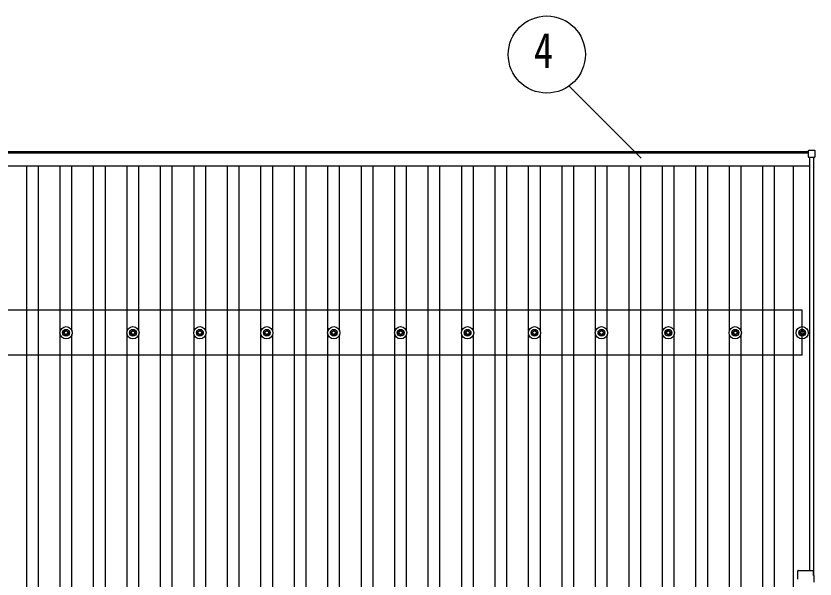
# Model space of a CAD drawing. Units: millimetres, scale not verified. Extents: x -16820 to 16820, y -11880 to 11880.
# Drawn here: x -10103 to -7715, y 8138 to 9820 of the extents above; entities that cross this region are included whole.
import ezdxf
from ezdxf.enums import TextEntityAlignment as Align

# ---------------------------------------------------------------- set-up
doc = ezdxf.new("R2010")
doc.units = ezdxf.units.MM
doc.header["$LTSCALE"] = 50
for name, color, linetype in [('0-5_YKK_13', 4, 'Continuous'), ('0-6_YKK_A1', 4, 'Continuous'), ('0-7_YKK_D', 6, 'Continuous')]:
    doc.layers.add(name, color=color, linetype=linetype)
doc.styles.add('ＭＳ ゴシック', font='')
doc.styles.get('ＭＳ ゴシック').set_extended_font_data('MS Gothic')

msp = doc.modelspace()

# ---------------------------------------------------------------- linework, layer by layer
at = {"layer": '0-5_YKK_13'}
for p, q in [((-7735.12, 9417.3), (-7735.12, 9399.3)), ((-7716.12, 9418.3), (-7734.12, 9418.3)), ((-7715.12, 9399.3), (-7715.12, 9417.3)), ((-7734.12, 9398.3), (-7716.12, 9398.3)), ((-9955.17, 8883.36), (-9955.17, 8878.95)), ((-9951.67, 8883.36), (-9951.67, 8878.95)), ((-9755.17, 8883.36), (-9755.17, 8878.95)), ((-9751.67, 8883.36), (-9751.67, 8878.95)), ((-9555.17, 8883.36), (-9555.17, 8878.95)), ((-9551.67, 8883.36), (-9551.67, 8878.95)), ((-9355.17, 8883.36), (-9355.17, 8878.95)), ((-9351.67, 8883.36), (-9351.67, 8878.95)), ((-9155.17, 8883.36), (-9155.17, 8878.95)), ((-9151.67, 8883.36), (-9151.67, 8878.95)), ((-8955.17, 8883.36), (-8955.17, 8878.95)), ((-8951.67, 8883.36), (-8951.67, 8878.95)), ((-8755.17, 8883.36), (-8755.17, 8878.95)), ((-8751.67, 8883.36), (-8751.67, 8878.95)), ((-8555.17, 8883.36), (-8555.17, 8878.95)), ((-8551.67, 8883.36), (-8551.67, 8878.95)), ((-8355.17, 8883.36), (-8355.17, 8878.95)), ((-8351.67, 8883.36), (-8351.67, 8878.95)), ((-8155.17, 8883.36), (-8155.17, 8878.95)), ((-8151.67, 8883.36), (-8151.67, 8878.95)), ((-7955.17, 8883.36), (-7955.17, 8878.95)), ((-7951.67, 8883.36), (-7951.67, 8878.95)), ((-7755.17, 8883.36), (-7755.17, 8878.95)), ((-7751.67, 8883.36), (-7751.67, 8878.95)), ((-9963.42, 8875.11), (-9959.01, 8875.11)), ((-9963.42, 8871.61), (-9959.01, 8871.61)), ((-9955.17, 8867.78), (-9955.17, 8863.37)), ((-9951.67, 8867.78), (-9951.67, 8863.37)), ((-9947.84, 8875.11), (-9943.43, 8875.11)), ((-9947.84, 8871.61), (-9943.43, 8871.61)), ((-9763.42, 8875.11), (-9759.01, 8875.11)), ((-9763.42, 8871.61), (-9759.01, 8871.61)), ((-9755.17, 8867.78), (-9755.17, 8863.37)), ((-9751.67, 8867.78), (-9751.67, 8863.37)), ((-9747.84, 8875.11), (-9743.43, 8875.11)), ((-9747.84, 8871.61), (-9743.43, 8871.61)), ((-9563.42, 8875.11), (-9559.01, 8875.11)), ((-9563.42, 8871.61), (-9559.01, 8871.61)), ((-9555.17, 8867.78), (-9555.17, 8863.37)), ((-9551.67, 8867.78), (-9551.67, 8863.37)), ((-9547.84, 8875.11), (-9543.43, 8875.11)), ((-9547.84, 8871.61), (-9543.43, 8871.61)), ((-9363.42, 8875.11), (-9359.01, 8875.11)), ((-9363.42, 8871.61), (-9359.01, 8871.61)), ((-9355.17, 8867.78), (-9355.17, 8863.37)), ((-9351.67, 8867.78), (-9351.67, 8863.37)), ((-9347.84, 8875.11), (-9343.43, 8875.11)), ((-9347.84, 8871.61), (-9343.43, 8871.61)), ((-9163.42, 8875.11), (-9159.01, 8875.11)), ((-9163.42, 8871.61), (-9159.01, 8871.61)), ((-9155.17, 8867.78), (-9155.17, 8863.37)), ((-9151.67, 8867.78), (-9151.67, 8863.37)), ((-9147.84, 8875.11), (-9143.43, 8875.11)), ((-9147.84, 8871.61), (-9143.43, 8871.61)), ((-8963.42, 8875.11), (-8959.01, 8875.11)), ((-8963.42, 8871.61), (-8959.01, 8871.61)), ((-8955.17, 8867.78), (-8955.17, 8863.37)), ((-8951.67, 8867.78), (-8951.67, 8863.37)), ((-8947.84, 8875.11), (-8943.43, 8875.11)), ((-8947.84, 8871.61), (-8943.43, 8871.61)), ((-8763.42, 8875.11), (-8759.01, 8875.11)), ((-8763.42, 8871.61), (-8759.01, 8871.61)), ((-8755.17, 8867.78), (-8755.17, 8863.37)), ((-8751.67, 8867.78), (-8751.67, 8863.37)), ((-8747.84, 8875.11), (-8743.43, 8875.11)), ((-8747.84, 8871.61), (-8743.43, 8871.61)), ((-8563.42, 8875.11), (-8559.01, 8875.11)), ((-8563.42, 8871.61), (-8559.01, 8871.61)), ((-8555.17, 8867.78), (-8555.17, 8863.37)), ((-8551.67, 8867.78), (-8551.67, 8863.37)), ((-8547.84, 8875.11), (-8543.43, 8875.11)), ((-8547.84, 8871.61), (-8543.43, 8871.61)), ((-8363.42, 8875.11), (-8359.01, 8875.11)), ((-8363.42, 8871.61), (-8359.01, 8871.61)), ((-8355.17, 8867.78), (-8355.17, 8863.37)), ((-8351.67, 8867.78), (-8351.67, 8863.37)), ((-8347.84, 8875.11), (-8343.43, 8875.11)), ((-8347.84, 8871.61), (-8343.43, 8871.61)), ((-8163.42, 8875.11), (-8159.01, 8875.11)), ((-8163.42, 8871.61), (-8159.01, 8871.61)), ((-8155.17, 8867.78), (-8155.17, 8863.37)), ((-8151.67, 8867.78), (-8151.67, 8863.37)), ((-8147.84, 8875.11), (-8143.43, 8875.11)), ((-8147.84, 8871.61), (-8143.43, 8871.61)), ((-7963.42, 8875.11), (-7959.01, 8875.11)), ((-7963.42, 8871.61), (-7959.01, 8871.61)), ((-7955.17, 8867.78), (-7955.17, 8863.37)), ((-7951.67, 8867.78), (-7951.67, 8863.37)), ((-7947.84, 8875.11), (-7943.43, 8875.11)), ((-7947.84, 8871.61), (-7943.43, 8871.61)), ((-7763.42, 8875.11), (-7759.01, 8875.11)), ((-7763.42, 8871.61), (-7759.01, 8871.61)), ((-7755.17, 8867.78), (-7755.17, 8863.37)), ((-7751.67, 8867.78), (-7751.67, 8863.37)), ((-7747.84, 8875.11), (-7743.43, 8875.11)), ((-7747.84, 8871.61), (-7743.43, 8871.61)), ((-7766.42, 8138.49), (-7766.42, 8162.09)), ((-7765.42, 8163.09), (-7742.82, 8163.09)), ((-7742.02, 8163.09), (-7720.42, 8163.09)), ((-7719.42, 8148.09), (-7719.42, 8162.09)), ((-7719.42, 8148.09), (-7717.92, 8148.09)), ((-7717.92, 8128.09), (-7717.92, 8148.09))]:
    msp.add_line(p, q, dxfattribs=at)
for centre, radius in [((-9953.42, 8873.36), 18.25), ((-9953.42, 8873.36), 10.15), ((-9753.42, 8873.36), 18.25), ((-9753.42, 8873.36), 10.15), ((-9553.42, 8873.36), 18.25), ((-9553.42, 8873.36), 10.15), ((-9353.42, 8873.36), 18.25), ((-9353.42, 8873.36), 10.15), ((-9153.42, 8873.36), 18.25), ((-9153.42, 8873.36), 10.15), ((-8953.42, 8873.36), 18.25), ((-8953.42, 8873.36), 10.15), ((-8753.42, 8873.36), 18.25), ((-8753.42, 8873.36), 10.15), ((-8553.42, 8873.36), 18.25), ((-8553.42, 8873.36), 10.15), ((-8353.42, 8873.36), 18.25), ((-8353.42, 8873.36), 10.15), ((-8153.42, 8873.36), 18.25), ((-8153.42, 8873.36), 10.15), ((-7953.42, 8873.36), 18.25), ((-7953.42, 8873.36), 10.15), ((-7753.42, 8873.36), 18.25), ((-7753.42, 8873.36), 10.15), ((-9953.42, 8873.36), 5.85), ((-9953.42, 8873.36), 5.25), ((-9753.42, 8873.36), 5.85), ((-9753.42, 8873.36), 5.25), ((-9553.42, 8873.36), 5.85), ((-9553.42, 8873.36), 5.25), ((-9353.42, 8873.36), 5.85), ((-9353.42, 8873.36), 5.25), ((-9153.42, 8873.36), 5.85), ((-9153.42, 8873.36), 5.25), ((-8953.42, 8873.36), 5.85), ((-8953.42, 8873.36), 5.25), ((-8753.42, 8873.36), 5.85), ((-8753.42, 8873.36), 5.25), ((-8553.42, 8873.36), 5.85), ((-8553.42, 8873.36), 5.25), ((-8353.42, 8873.36), 5.85), ((-8353.42, 8873.36), 5.25), ((-8153.42, 8873.36), 5.85), ((-8153.42, 8873.36), 5.25), ((-7953.42, 8873.36), 5.85), ((-7953.42, 8873.36), 5.25), ((-7753.42, 8873.36), 5.85), ((-7753.42, 8873.36), 5.25)]:
    msp.add_circle(centre, radius, dxfattribs=at)
for centre, radius, start, end in [((-7734.12, 9417.3), 1, 90, 180), ((-7716.12, 9417.3), 1, 0, 90), ((-7734.12, 9399.3), 1, 180, 270), ((-7716.12, 9399.3), 1, 270, 0), ((-7765.42, 8162.09), 1, 90, 180), ((-7742.42, 8163.39), 0.5, 216.8699, 323.1301), ((-7720.42, 8162.09), 1, 0, 90), ((-7766.72, 8138.09), 0.5, 306.8699, 53.1301)]:
    msp.add_arc(centre, radius, start, end, dxfattribs=at)
at = {"layer": '0-6_YKK_A1'}
for p, q in [((-13171.72, 9415), (-7735.12, 9415)), ((-7735.12, 9410.21), (-13171.72, 9410.21)), ((-7730.42, 8163.09), (-7730.42, 9398.3)), ((-7718.42, 8148.09), (-7718.42, 9398.3)), ((-13176.42, 9372.21), (-7730.42, 9372.21)), ((-10070.92, 2771.55), (-10070.92, 9372.21)), ((-10035.92, 2771.55), (-10035.92, 9372.21)), ((-9970.92, 8878.55), (-9970.92, 9372.21)), ((-9935.92, 8878.53), (-9935.92, 9372.21)), ((-9870.92, 2771.55), (-9870.92, 9372.21)), ((-9835.92, 2771.55), (-9835.92, 9372.21)), ((-9770.92, 8878.55), (-9770.92, 9372.21)), ((-9735.92, 8878.53), (-9735.92, 9372.21)), ((-9670.92, 2771.55), (-9670.92, 9372.21)), ((-9635.92, 2771.55), (-9635.92, 9372.21)), ((-9570.92, 8878.55), (-9570.92, 9372.21)), ((-9535.92, 8878.53), (-9535.92, 9372.21)), ((-9470.92, 2771.55), (-9470.92, 9372.21)), ((-9435.92, 2771.55), (-9435.92, 9372.21)), ((-9370.92, 8878.55), (-9370.92, 9372.21)), ((-9335.92, 8878.53), (-9335.92, 9372.21)), ((-9270.92, 2771.55), (-9270.92, 9372.21)), ((-9235.92, 2771.55), (-9235.92, 9372.21)), ((-9170.92, 8878.55), (-9170.92, 9372.21)), ((-9135.92, 8878.53), (-9135.92, 9372.21)), ((-9070.92, 2771.55), (-9070.92, 9372.21)), ((-9035.92, 2771.55), (-9035.92, 9372.21)), ((-8970.92, 8878.55), (-8970.92, 9372.21)), ((-8935.92, 8878.53), (-8935.92, 9372.21)), ((-8870.92, 2771.55), (-8870.92, 9372.21)), ((-8835.92, 2771.55), (-8835.92, 9372.21)), ((-8770.92, 8878.55), (-8770.92, 9372.21)), ((-8735.92, 8878.53), (-8735.92, 9372.21)), ((-8670.92, 2771.55), (-8670.92, 9372.21)), ((-8635.92, 2771.55), (-8635.92, 9372.21)), ((-8570.92, 8878.55), (-8570.92, 9372.21)), ((-8535.92, 8878.53), (-8535.92, 9372.21)), ((-8470.92, 2771.55), (-8470.92, 9372.21)), ((-8435.92, 2771.55), (-8435.92, 9372.21)), ((-8370.92, 8878.55), (-8370.92, 9372.21)), ((-8335.92, 8878.53), (-8335.92, 9372.21)), ((-8270.92, 2771.55), (-8270.92, 9372.21)), ((-8235.92, 2771.55), (-8235.92, 9372.21)), ((-8170.92, 8878.55), (-8170.92, 9372.21)), ((-8135.92, 8878.53), (-8135.92, 9372.21)), ((-8070.92, 2771.55), (-8070.92, 9372.21)), ((-8035.92, 2771.55), (-8035.92, 9372.21)), ((-7970.92, 8878.55), (-7970.92, 9372.21)), ((-7935.92, 8878.53), (-7935.92, 9372.21)), ((-7870.92, 2771.55), (-7870.92, 9372.21)), ((-7835.92, 2771.55), (-7835.92, 9372.21)), ((-7779.92, 2771.55), (-7779.92, 9372.21)), ((-7753.42, 8940.36), (-13153.42, 8940.36)), ((-7753.42, 8806.36), (-7753.42, 8940.36)), ((-9970.92, 6078.55), (-9970.92, 8868.18)), ((-9935.92, 6078.53), (-9935.92, 8868.2)), ((-9770.92, 6078.55), (-9770.92, 8868.18)), ((-9735.92, 6078.53), (-9735.92, 8868.2)), ((-9570.92, 6078.55), (-9570.92, 8868.18)), ((-9535.92, 6078.53), (-9535.92, 8868.2)), ((-9370.92, 6078.55), (-9370.92, 8868.18)), ((-9335.92, 6078.53), (-9335.92, 8868.2)), ((-9170.92, 6078.55), (-9170.92, 8868.18)), ((-9135.92, 6078.53), (-9135.92, 8868.2)), ((-8970.92, 6078.55), (-8970.92, 8868.18)), ((-8935.92, 6078.53), (-8935.92, 8868.2)), ((-8770.92, 6078.55), (-8770.92, 8868.18)), ((-8735.92, 6078.53), (-8735.92, 8868.2)), ((-8570.92, 6078.55), (-8570.92, 8868.18)), ((-8535.92, 6078.53), (-8535.92, 8868.2)), ((-8370.92, 6078.55), (-8370.92, 8868.18)), ((-8335.92, 6078.53), (-8335.92, 8868.2)), ((-8170.92, 6078.55), (-8170.92, 8868.18)), ((-8135.92, 6078.53), (-8135.92, 8868.2)), ((-7970.92, 6078.55), (-7970.92, 8868.18)), ((-7935.92, 6078.53), (-7935.92, 8868.2)), ((-7753.42, 8806.36), (-13153.42, 8806.36))]:
    msp.add_line(p, q, dxfattribs=at)
at = {"layer": '0-7_YKK_D'}
msp.add_line((-8234.69, 9394.74), (-8450.29, 9610.33), dxfattribs=at)
msp.add_circle((-8516.7, 9704.46), 115.2, dxfattribs=at)

# ---------------------------------------------------------------- texts
at = {"layer": '0-7_YKK_D', "style": 'ＭＳ ゴシック', "width": 0.8}
msp.add_text('4', height=105.6, dxfattribs=at).set_placement((-8555.1, 9632.46), align=Align.BOTTOM_LEFT)

doc.saveas('drawing.dxf')
